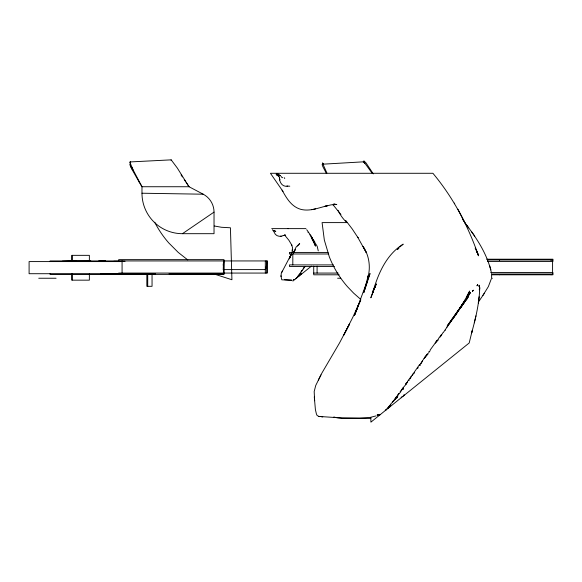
<?xml version="1.0" encoding="UTF-8"?>
<svg xmlns="http://www.w3.org/2000/svg" width="582" height="582" viewBox="0 0 582 582"><rect width="100%" height="100%" fill="white"/><g stroke="black" fill="none" stroke-linecap="round" stroke-linejoin="round"><path stroke-width="0.87" d="M292.811 264.905L292.826 253.985M317.088 273.067L317.095 266.134M491.681 275.417L491.572 277.549M371.316 421.812L469.187 342.98L472.206 330.722L471.638 332.882C475.77 318.07 479.35 302.946 479.743 287.501L479.306 289.807L479.415 289.232M479.684 288.003L479.684 288.767M154.732 274.369L154.754 273.525M223.35 274.369L223.757 260.94L223.233 265.967M301.658 271.263L303.127 268.942M412.543 375.616L412.616 374.488L413.969 373.433L414.391 371.985L419.52 364.616L420.037 365.321L419.52 364.616M388.55 407.931L388.623 407.044L390.005 406.76L389.089 406.287L388.39 406.883M223.677 260.591L223.233 264.665M224.215 260.94L266.927 260.94L266.68 263.348A72.997 3.71 -90 0 1 266.098 267.473L265.312 269.604L223.052 269.604M223.233 268.629L223.757 260.94L223.757 273.227M294.106 279.629L293.655 279.455M478.382 303.026L479.124 296.755M301.672 271.023L299.039 274.784M412.616 374.488L407.858 380.941L406.491 383.807L402.635 388.267L402.671 389.052L400.867 390.988L400.758 391.839L396.058 397.251L395.789 398.634L393.206 400.882M402.671 389.052L403.217 389.154L403.239 387.779M297.584 276.588L298.762 275.01M318.259 250.864L317.183 246.266L312.949 239.413L313.502 240.148M300.465 274.464L299.257 275.933M292.171 250.907L292.52 247.546L291.4 244.331L291.909 245.342L288.934 240.33L284.438 234.822L285.697 235.193L283.172 235.594L283.718 235.455C280.16 237.26 275.461 236.365 274.173 232.174L272.463 229.723M443.506 332.264L454.469 316.288M297.991 276.261L296.733 277.81M395.149 399.339L395.491 397.884L394.058 400.518L390.828 403.959L389.162 406.68M474.286 322.821L475.974 315.859M301.163 271.932L301.389 271.445M410.194 378.795L411.278 376.496M171.079 160.246L171.181 159.854L130.15 161.927L130.15 163.164L132.965 169.602L141.979 186.735L141.979 193.224A40.464 40.464 0 0 0 182.442 233.688L214.03 233.688L214.03 212.11A20.232 20.232 0 0 0 203.22 194.206L189.012 186.735L141.979 186.735L139.185 182.086M365.656 286.206L366.122 284.583L363.772 292.702L368.311 275.322L367.831 277.912C370.814 267.218 369.272 255.673 363.073 246.404L366.274 252.61L357.712 237.201L358.046 237.74L352.154 228.85L345.679 220.396M491.324 278.829L488.363 286.599L482.805 295.583M291.233 254.305L290.804 255.774L291.778 252.421M364.827 289.64L370.036 273.533L356.169 310.912M292.106 251.555L292.702 249.751L292.324 250.886M445.252 330.249L445.514 329.477M294.063 251.409L296.151 247.001L299.694 243.552L297.446 246.048M354.54 315.364L358.454 304.83M364.987 287.923L367.286 281.826L367.009 282.525M300.923 273.736L300.778 274.442L300.807 273.882M290.258 256.342L289.312 258.895L291.247 253.774M289.96 257.208L289.414 258.539L290.753 255.258L281.259 273.344L281.026 276.559M356.119 311.195L360.804 299.679L352.845 317.212L343.751 335.116L349.462 324.094L339.539 342.929L321.882 373.077L315.728 385.488L314.178 391.548L314.644 400.751L314.265 396.8M357.021 308.94L354.46 315.248L355.82 311.945M458.82 309.959L458.107 310.992M375.179 286.468L374.146 288.861L375.608 285.617M440.29 337.007L443.055 332.54M403.144 396.182L404.148 395.193L404.017 394.581M293.568 252.981L294.718 250.413L293.488 253.134M303.833 268.026L303.44 268.753M422.867 360.273L421.004 363.721M375.696 285.551L372.335 292.811L375.921 284.416L370.843 297.802L374.248 288.257L372.502 293.415C377.74 274.609 385.873 254.858 403.217 244.134L399.936 246.87M376.445 283.849L373.462 290.2L375.637 285.624M294.186 251.657L294.812 250.384L293.888 252.239L295.314 249.503M296.718 277.723L297.096 277.403M389.089 406.287L390.9 404.752M299.279 274.362L299.694 274.115M401.253 390.318L402.635 388.267L403.217 389.154M281.804 272.194L282.357 271.11M318.332 380.061L320.944 374.881M466.328 297.613L469.674 291.036L464.851 300.247L459.802 308.336L465.025 299.934M438.202 339.371L438.879 338.098M303.2 268.979L303.746 268.149M419.877 364.769L422.452 360.84M405.756 384.018L406.149 383.116M153.524 274.369L153.641 273.744M222.259 273.744L169.035 273.838M130.142 161.927L130.71 162.218L129.961 162.24L130.717 164.699M455.386 315.124L455.771 315.582L454.964 315.575L457.328 312.185M446.918 327.135L463.832 303.011L470.467 292.557L461.562 306.328M303.899 267.895L304.75 266.723M423.172 359.654L427.21 354.089M462.275 304.459L447.252 325.869L458.652 310.075L454.244 316.419M468.474 295.845L459.409 309.289M282.372 177.445L282.154 177.765L281.295 176.564M484.384 293.226L478.222 302.342M304.102 267.625L304.953 266.629L304.364 267.262M424.14 358.352L428.177 353.616L424.976 357.021L425.631 357.246L425.406 356.635M452.301 319.685L457.459 312.308M457.939 311.392L461.912 305.688L459.744 308.787M430.149 350.008L435.416 342.791L438.261 339.961M439.112 337.749L441.345 334.665M464.094 302.676L461.519 306.292M398.059 394.581L398.808 393.403M461.526 306.234L467.12 298.639L463.541 303.426M400.125 391.628L400.867 390.988M450.904 320.944L452.796 318.434M459.613 308.795L460.9 307.1M301.694 270.957L302.051 270.586M429.676 351.317L430.156 350.691M412.725 374.161L414.42 372.429M401.165 397.768L402.002 396.677M300.778 274.1L301.083 273.722M395.789 398.634L396.982 397.739L396.058 397.251M295.903 278.632L296.616 277.883M385.233 410.608L388.623 407.044M397.426 249.591L399.012 247.794L397.237 249.634M298.399 275.701L298.602 275.526M397.062 396.698L397.608 397.673L397.062 396.698L398.052 395.869M406.512 382.774L407.669 381.843M292.884 281.062L311.414 266.141M370.901 422.146L370.821 417.374M417.44 368.362L418.312 367.678M428.883 351.754L429.254 351.463M392.333 401.98L393.308 401.267M182.442 233.688L214.03 212.11M293.743 279.505L294.79 279.527M379.435 414.93L378.242 415.213L377.311 414.668L378.242 415.213L378.045 414.624M385.851 409.917L386.368 409.692M408.542 380.402L409.401 380.09M376.139 415.875L370.079 417.44L359.429 418.007L338.295 417.731L319.045 416.443L317.125 415.533L316.39 413.897L315.393 409.539L314.549 399.769M428.578 352.357L429.225 352.139M476.396 250.144L478.506 255.818C468.146 225.881 453.269 197.654 432.906 173.283L270.434 173.283L282.947 191.383L282.117 190.147C286.446 198.091 291.429 206.683 300.756 209.331C309.791 211.695 318.776 207.73 327.426 205.722L324.814 206.377L331.165 204.842L336.789 204.471L333.741 204.013L334.745 204.304M311.726 209.695L315.619 208.851M280.415 236.299L281.23 236.117M405.669 383.953L406.491 383.807M378.598 414.61L379.871 414.391L379.973 414.842M326.502 173.632L322.974 166.889A56.039 3.114 55.8 0 1 322.363 164.211L363.43 161.832M291.582 280.16L284.649 279.702M370.77 418.4L342.813 418.545L336.418 417.65M287.697 186.131C282.015 187.339 279.244 181.744 279.338 176.957L279.731 180.027M275.351 231.33L273.787 230.53M90.785 260.932L73.245 261.005M98.736 260.882L105.262 260.845M292.142 280.291L281.761 279.811L280.946 275.73M346.887 222.608L322.086 222.608L324.334 240.053L329.317 256.822A101.013 101.013 0 0 0 347.505 286.73L353.681 293.183L360.44 299.141M271.707 228.624L305.95 228.624M328.052 252.428L289.443 252.428L289.443 253.985L328.241 253.985M486.588 259.208L552.9 259.208L552.9 261.544L487.571 261.544M487.403 259.987L552.9 259.987M223.975 260.94L50.067 260.94L50.067 261.587M552.58 260.94L552.58 273.067M121.813 261.587L29.1 261.587L29.1 273.715L119.172 273.715M333.37 264.905L289.443 264.905L289.443 266.461L334.483 266.461M490.75 272.463L552.9 272.463L552.9 274.799L491.463 274.799M313.72 273.067L338.084 273.067M100.417 273.838L153.524 273.933M491.463 274.02L552.9 274.02M339.139 274.799L313.72 274.799L313.72 266.134M38.747 278.24L56.076 278.24M337.611 278.24L340.746 278.24M491.652 278.24L492.437 278.24M287.872 228.624L288.563 228.624M141.979 193.224L203.22 194.206M286.933 186.116L289.785 186.189M275.788 231.345L274.122 230.53M321.613 416.85L322.784 416.93M214.249 225.969L221.451 227.271L230.428 227.78L231.927 279.746L213.71 273.867M398.044 394.458L398.677 394.603M318.892 416.399L319.969 416.647M335.756 417.498L333.813 416.945M322.363 164.204L322.901 164.386M279.738 175.197L276.959 173.436L280.117 175.99M171.181 159.854L177.314 168.038L189.012 186.735L186.036 182.268M187.782 259.928L178.267 252.443L168.787 242.949A101.108 101.108 0 0 1 154.717 222.229M377.26 414.966L377.878 415.497M280.189 175.451L280.611 175.822M323.345 163.578L322.399 162.931L326.902 173.007M276.29 174.826L278.916 176.331L276.115 174.113M333.05 204.799L340.943 214.576M387.976 407.451L388.449 408.011M364.776 163.098L371.949 172.949M468.736 227.984L466.131 224.47C477.291 238.976 487.694 255.025 491.477 273.162M308.002 232.189L308.387 232.713M306.721 229.701L311.225 236.197L315.56 246.019L315.117 244.818M474.723 236.147L471.602 231.752M314.76 241.872L314.105 240.941M466.859 225.474L462.304 218.687M313.101 239.624L311.799 237.66M181.075 174.942L182.442 176.935M309.842 234.742L311.414 237.078M184.21 179.562L185.542 181.526M284.198 177.648L284.765 178.514M373.288 173.887L366.1 163.018L363.859 160.814L364.419 163.062M139.178 182.086L131.685 168.853L130.128 164.204L130.659 164.386L129.961 164.56L130.164 165.455L131.692 168.86M454.346 203.082L454.709 203.722M311.21 237.34L315.524 245.859L315.16 245.044M312.265 239.267L313.029 240.686M457.932 209.214L465.185 223.299M311.225 236.197L313.116 239.937M131.656 166.852L132.972 169.609M475.159 248.078L478.346 255.069L476.622 251.22M463.461 220.578L463.032 219.516M490.888 269.881L489.637 265.618M279.615 178.558L279.891 179.642M551.067 259.987L551.067 260.474M551.067 274.369L551.067 274.799M499.582 259.987L499.582 260.474M499.582 274.369L499.582 274.799M267.145 260.94L267.145 273.067L118.692 273.067L118.692 274.369M266.927 260.94L266.927 273.067M265.312 260.94L265.312 273.067M223.757 273.802L223.757 274.369M222.142 273.802L222.142 274.369M170.657 273.802L170.657 274.369M155.358 273.838L155.358 274.369M152.048 273.911L152.048 286.315L146.839 286.315L146.839 273.911M147.719 273.911L147.719 286.315M122.075 260.94L122.075 273.227M122.075 273.802L122.075 274.369M118.692 261.587L118.692 259.637L223.975 259.637L223.975 274.369L50.067 274.369L50.067 273.715M102.039 273.933L102.039 274.369M89.366 260.656L89.366 255.338L71.95 255.338L71.95 260.656M89.366 273.955L89.366 280.16L71.95 280.16L71.95 273.955M72.044 255.338L72.044 260.656M72.044 273.955L72.044 280.16M62.347 261.18A121.936 1.31 -1.3 0 1 76.606 260.634M102.272 260.903A98.896 0.422 -0.6 0 1 105.226 260.874M113.803 261.282A109.772 2.044 0.3 0 1 125.057 261.267M363.313 162.109A52.671 2.095 58.3 0 1 364.776 163.098M346.072 221.837A40.464 40.464 0 0 1 338.026 210.349M479.335 285.682L479.335 286.788L479.335 285.682M479.204 285.631L479.059 286.395L479.284 285.216L479.204 285.631M477.335 285.18L476.956 285.82L477.727 284.649L477.335 285.18M467.492 297.962L466.902 298.901L468.197 297.104L467.492 297.962M436.493 341.227L435.227 343.067L437.475 339.939L436.493 341.227M472.824 290.818L472.417 291.393L473.348 290.156L472.824 290.818M312.236 238.234C311.385 237.1 312.73 239.195 312.236 238.234"/></g></svg>
